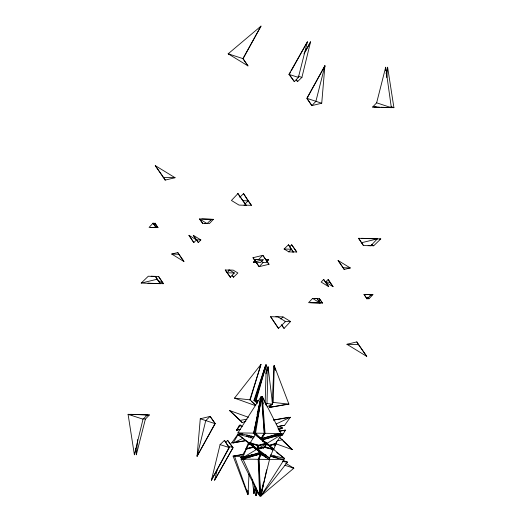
<?xml version="1.0" encoding="UTF-8"?>
<svg xmlns="http://www.w3.org/2000/svg" width="522" height="522" viewBox="0 0 522 522"><rect width="100%" height="100%" fill="white"/><g stroke="black" fill="none" stroke-linecap="round" stroke-linejoin="round"><path stroke-width="0.78" d="M243.52 454.303L233.093 456.071L247.702 494.432L247.82 490.36M255.884 487.13L253.94 493.316L253.986 491.685M256.648 492.246L255.715 495.339L255.93 488.011M265.196 401.496L266.285 364.878L255.493 400.426L257.731 402.632M266.357 372.31L268.06 366.901L266.97 403.519L266.083 404.772M273.208 402.403L274.298 365.785L288.907 404.139L269.652 407.408L273.208 402.403L288.907 404.139M243.18 454.512L234.463 456.071L248.035 494.432L249.001 474.087M255.578 487.907L253.94 493.316L254.364 484.364M257.542 491.476L256.256 495.339L256.563 488.827M265.594 368.127L265.744 364.878L253.914 400.426L256.902 402.958M267.982 368.525L268.06 366.901L265.952 373.856M272.236 402.403L273.965 365.785L275.59 370.385M134.376 454.747L143.028 419.179L147.406 414.938L128.086 414.318L134.376 454.747L134.578 452.352M135.439 448.405L136.333 454.747L137.612 439.615M200.272 418.774L214.986 423.629L197.094 456.195L200.272 418.774L210.125 416.393L215.214 423.629L197.094 456.195L205.746 420.628L210.125 416.393L215.214 423.629M321.728 103.225L324.906 65.805L306.786 98.371L311.875 105.607L321.728 103.225L307.014 98.371M385.399 70.444L385.667 67.253L391.356 107.682L372.636 107.062L376.643 102.821L385.667 67.253M386.743 77.608L387.624 67.253L393.914 107.682L381.034 107.264M261.555 396.694L255.552 433.143L260.935 438.578L264.249 433.28L261.555 396.694L254.41 433.143L261.111 438.754L262.449 437.958M260.328 494.269L260.445 495.893L260.967 492.722M254.188 437.005L237.928 432.901L261 396.687L253.855 433.136L266.018 443.224L258.671 445.155L250.09 442.995L255.454 434.428L258.142 437.142M261.522 398.319L261.457 396.694L253.601 433.143L261.111 438.754L264.419 433.462L261.724 396.877L254.579 433.319L253.875 433.319L261.724 396.877L263.271 403.897M260.445 495.893L261.535 490.347M262.866 486.393L261 495.9L293.834 468.195L285.638 463.19M257.072 414.912L261 396.687M260.954 492.54L260.276 495.711L259.245 491.026M260.543 495.893L269.548 459.445L261.163 454.009L258.997 459.308L260.543 495.893L263.447 482.426M266.638 469.754L261 495.9L287.491 462.087L282.97 460.469M296.215 79.651L297.54 81.628L301.918 77.386L310.57 41.819L303.961 53.857M211.43 480.181L220.082 444.613L224.46 440.372L229.315 447.615L211.43 480.181L228.943 447.615L224.46 440.372M324.325 68.173L324.906 65.805L307.406 97.66M386.084 73.576L387.624 67.253M258.201 409.874L261.457 396.694M136.333 454.747L145.357 419.179L149.364 414.938L130.644 414.318L132.118 414.82M197.094 456.195L197.694 453.827M298.388 77.386L307.412 41.819L288.92 74.385L294.382 81.628L298.388 77.386L288.92 74.385L289.292 74.385M225.615 442.493L227.618 440.372L233.08 447.615L214.588 480.181L217.596 468.325M324.906 65.805L315.882 101.372L311.875 105.607L307.458 99.023M266.285 364.878L256.139 400.426L257.64 402.084M255.715 495.339L256.152 493.792M255.597 405.672L234.508 398.129L261 364.317L250.208 399.865L255.793 405.385L251.597 401.522M261 364.317L249.81 399.865L250.208 399.865L234.508 398.129M265.744 364.878L254.553 400.426L257.529 403.186M256.256 495.339L257.47 491.476M247.467 448.307L245.992 448.737L248.159 443.446L249.438 444.274M242.704 457.768L246.201 449.207L253.548 447.269L256.752 449.351L260.08 452.704L242.704 457.768L256.752 449.351M250.847 437.997L251.721 435.857M257.013 448.887L258.351 445.618L249.777 443.452L257.013 448.887L249.777 443.452M265.594 446.564L257.659 448.894L258.997 445.625M258.162 459.295L260.328 454.003L242.945 459.066L259.708 495.88L258.162 459.295L242.945 459.066L245.32 459.106M269.691 458.159L273.195 449.599L264.621 447.432L257.979 449.364L261.307 452.724L269.691 458.159L257.979 449.364M275.799 443.38L276.673 441.24M276.007 443.85L273.841 449.142L269.372 445.781L276.007 443.85L273.946 445.057M305.24 51.73L310.57 41.819M243.108 58.666L261 26.1L228.166 53.805L247.97 65.903L243.108 58.666L228.166 53.805L229.66 54.295M262.168 493.779L261 495.9L261.705 493.584L261 495.9L284.072 459.686L270.135 456.169M261 26.1L242.88 58.666L247.97 65.903M289.684 73.674L290.473 72.258M291.263 70.842L307.412 41.819M214.588 480.181L233.08 447.615M240.433 429.378L236.564 430.069L239.481 425.065L240.583 425.998M245.875 440.672L233.203 442.95L237.928 434.852L242.338 434.102M286.741 404.282L269.313 407.408L270.774 404.909M250.129 457.181L251.591 454.682M256.4 455.445L257.861 452.939M280.321 433.293L282.519 435.146L285.436 430.141L279.25 431.25M249.353 443.446L246.038 448.737L253.385 446.806L249.353 443.446L260.178 452.43L258.37 451.073M243.833 456.959L240.759 457.768L246.116 449.207M265.046 433.293L261.731 438.584L280.966 433.528L262.351 396.707L265.046 433.293L280.966 433.528M263.218 448.47L266.546 443.511L262.011 440.568M266.964 443.7L264.915 446.969L273.489 449.135L266.964 443.7L273.489 449.135M281.241 434.819L275.884 443.38L269.248 445.318L262.005 439.883L281.241 434.819L267.192 443.237L262.005 439.883M274.722 445.834L275.962 443.85L274.494 444.235M240.505 429.449L236.825 430.069L240.388 425.065L242.012 426.676M234.88 442.402L231.67 442.95L237.432 434.852L242.841 433.88M273.476 420.125L290.33 417.267L284.568 425.358L277.606 426.611M279.988 433.541L281.612 435.146L282.95 433.273M284.288 431.394L285.175 430.141L279.29 431.139M153.09 223.155L149.083 227.396L156.235 227.631L153.09 223.155L156.235 227.631M201.831 218.946L213.4 219.331L209.394 223.573L204.833 223.423M237.921 193.61L231.435 200.468L239.004 205.087L246.149 205.329L237.921 193.61L246.149 205.329M198.36 242.541L200.833 239.924L193.27 235.298L198.36 242.541L193.27 235.298M245.033 204.03L248.035 200.853L243.552 193.61L239.735 197.303M230.339 277.234L234.345 272.993L229.673 270.142L225.25 269.991L230.339 277.234L225.25 269.991M263.186 259.806L260.706 262.429L253.327 262.194L256.034 259.571L263.186 259.806L253.327 262.194M256.054 262.057L259.147 266.664L269 264.282L267.714 262.573L263.153 262.429L259.147 266.664L255.904 262.057M289.658 246.886L291.661 244.766L296.75 252.009L292.327 251.858M288.796 251.858L291.269 249.242L288.496 244.766L284.118 249.007L288.796 251.858L293.357 252.009L288.496 244.766M323.64 279.459L321.167 282.076L328.729 286.702L323.64 279.459L328.729 286.702M281.351 324.769L284.079 328.39L290.565 321.532L282.996 316.913L275.851 316.671M312.606 298.427L308.6 302.669L320.169 303.054L317.167 298.577L312.606 298.427L320.169 303.054L317.167 298.577M377.308 238.913L370.822 245.771L363.442 245.536L358.588 238.293L377.308 238.913L361.354 242.769M367.658 297.188L368.91 298.845L372.917 294.604L365.765 294.369M153.879 224.219L154.975 223.155L157.977 227.631L150.597 227.396M141.214 283.087L148.3 276.229L155.452 276.464L160.541 283.707L141.214 283.087L157.161 279.231L160.541 283.707L159.177 282.872M207.071 223.573L211.449 219.331L199.508 218.946L202.647 223.423L207.071 223.573L199.508 218.946L201.59 221.713M193.806 242.541L196.507 239.924L188.944 235.298L193.806 242.541L188.944 235.298M229.673 270.142L226.966 272.758L234.345 272.993M232.179 275.257L233.504 277.234L237.882 272.993L233.203 270.142L228.643 269.991M267.049 261.378L268.673 259.806L265.718 259.715M280.81 319.027L282.996 316.913M325.493 282.076L328.194 279.459L333.056 286.702L325.493 282.076L329.911 282.226L333.056 286.702M278.448 328.39L285.534 321.532L277.972 316.913L270.592 316.671L278.448 328.39L270.592 316.671M368.141 245.588L373.7 245.771L380.786 238.913L361.459 238.293M367.025 298.845L371.403 294.604L364.023 294.369L367.025 298.845L364.023 294.369M245.992 448.737L247.382 447.935M247.643 448.124L246.306 448.927L253.653 446.995M240.759 457.768L242.097 456.965M277.958 435.622L279.296 434.819L261.92 439.883M257.659 448.894L266.344 443.693L257.411 446.023M273.685 444.868L275.694 443.661L269.058 445.592L263.029 441.064M259.551 454.629L260.889 453.833L265.985 457.637M266.938 406.853L272.569 404.185L268.06 366.901M269.313 407.408L270.722 406.742M269.652 407.408L271.062 406.742M248.479 417.293L229.647 410.56L242.332 422.709L245.855 421.045M236.564 430.069L237.98 429.397M236.825 430.069L238.241 429.397M231.67 442.95L233.08 442.278M233.203 442.95L243.082 438.265M246.612 436.594L248.022 435.922L248.994 436.999M287.387 417.933L288.796 417.267L273.743 419.969M276.216 423.955L290.33 417.267M278.376 429.991L282.624 427.981L277.378 426.102M283.759 430.813L285.175 430.141M250.841 455.36L252.955 454.362M261.672 438.584L275.277 434.624M276.784 434.187L279.055 433.528M253.053 438.095L237.569 434.187L249.281 442.982L250.814 442.532M251.323 442.819L249.79 443.269L253.822 446.63L249.79 443.269L258.364 445.429M254.762 446.604L253.398 447.002L257.013 449.723M264.497 446.78L265.868 446.382M264.047 447.145L257.405 449.077L254.201 447.002L260.732 452.437L257.405 449.077L258.742 445.808L257.229 446.206M259.199 445.442L266.546 443.511L268.602 445.586L266.794 444.229M246.913 456.15L259.995 452.704M271.929 449.71L273.417 449.318L270.859 447.4M272.38 449.997L273.867 449.605L284.431 458.401L270.494 454.884M260.269 454.003L241.033 459.066L259.649 495.88L259.414 492.631M372.636 107.062L374.157 106.697M376.108 106.697L374.594 107.062L379.422 107.212M165.2 180.09L175.059 177.708L155.256 165.611L165.2 180.09L163.915 178.015M155.165 226.287L156.685 225.922L157.977 227.631M210.373 220.062L213.4 219.331M171.692 254.038L177.78 252.563L183.927 261.515L171.692 254.038L178.837 254.273L183.927 261.515M254.984 260.739L253 257.718L262.853 255.336L269 264.282M267.16 260.178L268.673 259.806M379.266 239.285L380.786 238.913M344.22 269.437L350.308 267.962L338.073 260.485L344.22 269.437L343.515 268.295M318.133 300.835L320.41 300.287L322.492 303.054L310.551 302.669M369.87 295.341L372.917 294.604M346.941 344.292L356.8 341.91L366.744 356.389L346.941 344.292L358.516 344.677L366.744 356.389M145.892 415.303L147.406 414.938M146.33 415.675L149.364 414.938M229.647 410.56L240.231 420.393L246.984 419.179M277.985 428.81L282.624 427.981M279.661 426.109L284.072 425.358M236.486 442.134L245.314 440.633M277.652 440.633L282.415 439.824L292.353 449.651L275.029 443.459M253.914 400.426L256.922 400.694M255.493 400.426L258.403 400.694M256.87 402.449L257.268 402.449M254.41 433.143L264.249 433.28M229.315 447.615L220.082 444.613M268.399 459.445L269.548 459.445L258.997 459.308M243.467 459.099L241.033 459.066L242.626 459.086M237.928 432.901L253.855 433.136L253.144 433.136L254.958 434.493M268.856 459.458L284.072 459.686M163.112 177.323L175.059 177.708M244.028 205.087L251.408 205.329L243.552 193.61M196.272 239.774L200.833 239.924M342.928 267.727L350.308 267.962M151.178 276.229L158.558 276.464L163.412 283.707L147.948 283.192M284.992 321.356L290.565 321.532M242.632 200.67L248.035 200.853L251.408 205.329M284.118 249.007L291.269 249.242L293.357 252.009M254.057 259.427L258.475 259.571L262.853 255.336L267.714 262.573M314.929 298.427L319.353 298.577L322.492 303.054L321.121 302.212M250.991 456.195L252.55 456.365M233.093 456.071L235.422 456.319M265.352 403.343L272.569 404.185M234.463 456.071L247.35 457.533M282.656 461.539L287.491 462.087M264.843 447.158L273.417 449.318M266.259 455.191L261.613 454.023L267.649 458.551M391.004 106.756L393.914 107.682L392.42 107.193M143.165 418.481L145.357 419.179M129.541 414.781L128.086 414.318L143.028 419.179M298.075 76.134L301.918 77.386M284.868 465.278L293.834 468.195L292.287 467.679M376.643 102.821L391.356 107.682L389.882 107.18M228.16 446.114L232.708 447.615L227.618 440.372M130.644 414.318L132.19 414.833M277.332 434.173L278.852 434.715M274.285 435.152L276.562 435.968M268.602 436.555L271.636 437.638M247.624 435.185L252.126 436.79M270.168 455.889L276.197 458.042M371.664 244.524L373.7 245.771M261.15 261.202L263.153 262.429M157.977 280.379L163.412 283.707L158.558 276.464M274.03 456.097L274.957 457.409L274.03 456.097L278.128 458.597M257.614 436.483L260.837 438.578M272.588 448.776L273.867 449.605M253.066 445.964L254.384 446.819M249.862 444.098L237.569 434.187M259.343 451.595L263.316 454.897M256.765 435.85L260.387 438.565M262.573 441.057L263.78 441.964M276.627 452.541L284.431 458.401M257.294 449.54L252.824 445.964M258.501 450.447L260.915 452.254L258.54 450.277M251.141 445.188L252.42 446.147M258.22 450.623L260.635 452.437M254.149 447.902L256.563 449.71M255.571 447.811L257.353 449.292M253.548 447.269L256.517 449.742M258.892 451.719L260.08 452.704M259.088 451.954L262.201 454.538M262.253 455.001L260.889 453.833L258.723 459.125L260.276 495.711L260.093 493.27M282.415 439.824L279.668 437.501L280.719 438.663M259.949 438.669L261.059 439.609M246.926 434.996L248.022 435.922M262.103 454.727L260.909 453.716L262.096 454.819M280.784 433.541L282.519 435.146M282.944 440.914L292.353 449.651M275.766 434.363L276.921 435.439M261.3 438.356L263.062 439.994M259.186 452.241L262.155 455.001M246.958 435.263L248.635 436.921M260.263 453.344L261.94 455.001M267.192 443.237L269.248 445.318M261.065 454.009L262.142 455.099M249.281 442.982L251.336 445.057M280.04 433.404L281.612 435.146M261.098 438.336L262.07 439.407M240.231 420.393L242.332 422.709M240.388 425.065L241.96 426.807M253 257.718L253.855 258.853M290.219 75.703L294.382 81.628M368.01 297.566L368.91 298.845M338.073 260.485L343.163 267.727M291.661 244.766L296.75 252.009M281.795 325.134L284.079 328.39M155.256 165.611L163.027 176.677M358.588 238.293L363.442 245.536M254.286 259.427L255.173 260.739M296.32 79.651L297.54 81.628M328.194 279.459L329.911 282.226M356.8 341.91L358.516 344.677M319.353 298.577L320.41 300.287M201.942 222.287L202.647 223.423M232.316 275.316L233.504 277.234M177.78 252.563L178.837 254.273M154.975 223.155L156.685 225.922M155.452 276.464L157.161 279.231M262.429 399.963L262.292 396.707L266.311 405.542M262.351 396.707L262.866 399.049M262.292 396.707L262.801 399.049M259.134 493.538L259.708 495.88M274.298 365.785L274.494 367.371M273.965 365.785L274.35 368.956M252.309 479.829L253.94 493.316M247.65 491.261L248.035 494.432M247.317 491.261L247.702 494.432M261.724 396.877L261.829 399.317"/></g></svg>
